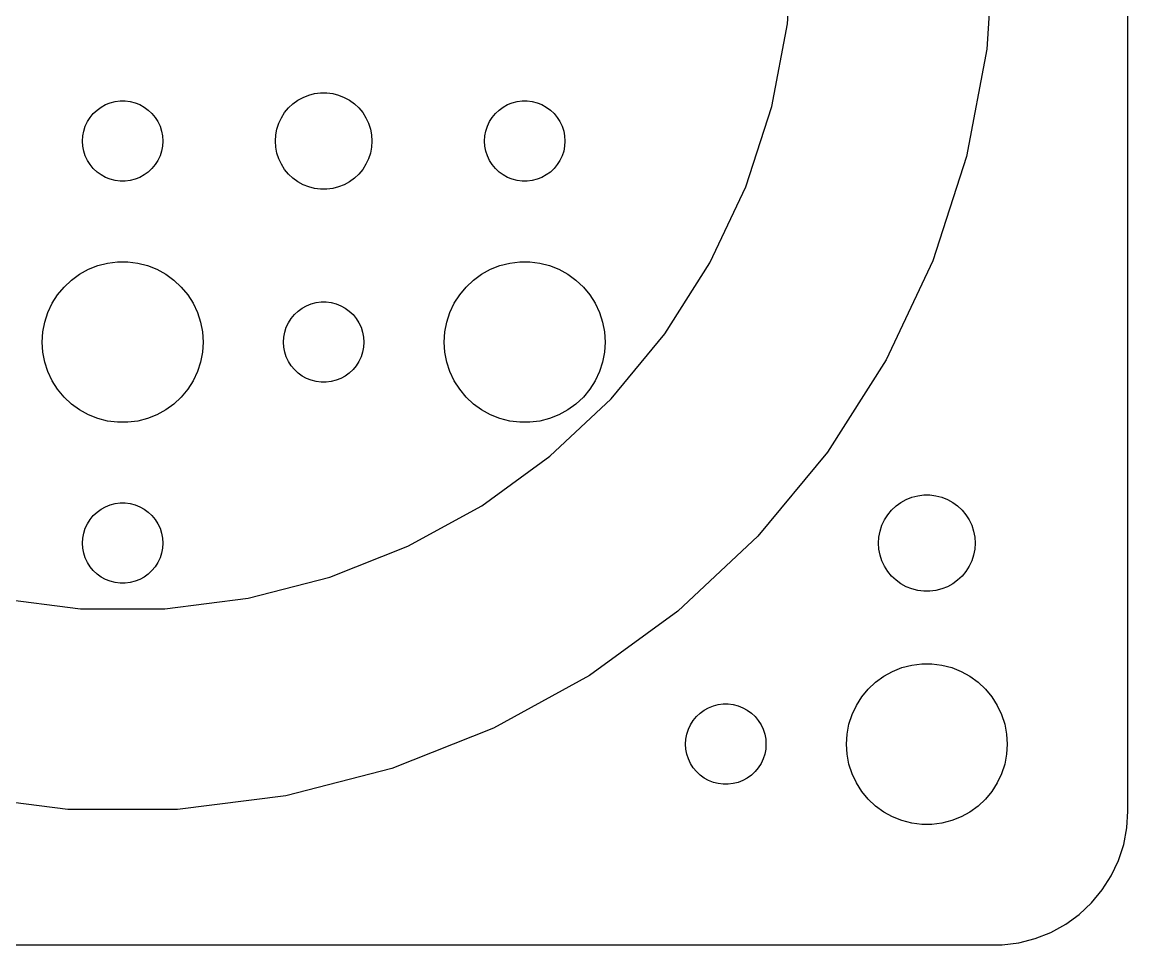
# Model space of a CAD drawing. Header units: metres. Extents: x -38 to 38, y -37 to 205.
# Drawn here: x -3.75 to 37.5, y 46.51 to 80.94 of the extents above; entities that cross this region are included whole.
import ezdxf

# ---------------------------------------------------------------- set-up
doc = ezdxf.new("R2010")
doc.units = ezdxf.units.M

msp = doc.modelspace()

# ---------------------------------------------------------------- linework, layer by layer
for p, q in [((37.5, 51.5), (37.5, 116.5)), ((24.8029, 80.8667), (25, 84)), ((32.5, 84), (32.2437, 79.9267)), ((24.2146, 77.7828), (24.8029, 80.8667)), ((32.2437, 79.9267), (31.4789, 75.9176)), ((-0.463516, 77.9266), (-0.281067, 77.9734)), ((-0.281067, 77.9734), (-0.094177, 77.9971)), ((-0.094177, 77.9971), (0.094177, 77.9971)), ((0.094177, 77.9971), (0.281067, 77.9734)), ((0.281067, 77.9734), (0.463516, 77.9266)), ((6.35263, 77.8869), (6.53551, 78.0198)), ((6.53551, 78.0198), (6.7336, 78.1287)), ((6.7336, 78.1287), (6.94376, 78.2119)), ((6.94376, 78.2119), (7.1627, 78.2681)), ((7.1627, 78.2681), (7.38696, 78.2964)), ((7.38696, 78.2964), (7.61302, 78.2964)), ((7.61302, 78.2964), (7.83728, 78.2681)), ((7.83728, 78.2681), (8.05623, 78.2119)), ((8.05623, 78.2119), (8.26639, 78.1287)), ((8.26639, 78.1287), (8.46448, 78.0198)), ((8.46448, 78.0198), (8.64735, 77.8869)), ((14.5365, 77.9266), (14.7189, 77.9734)), ((14.7189, 77.9734), (14.9058, 77.9971)), ((14.9058, 77.9971), (15.0942, 77.9971)), ((15.0942, 77.9971), (15.2811, 77.9734)), ((15.2811, 77.9734), (15.4635, 77.9266)), ((-1.09344, 77.5268), (-0.956131, 77.6558)), ((-0.956131, 77.6558), (-0.803726, 77.7665)), ((-0.803726, 77.7665), (-0.638657, 77.8573)), ((-0.638657, 77.8573), (-0.463516, 77.9266)), ((0.463516, 77.9266), (0.638657, 77.8573)), ((0.638657, 77.8573), (0.803726, 77.7665)), ((0.803726, 77.7665), (0.956131, 77.6558)), ((0.956131, 77.6558), (1.09344, 77.5268)), ((5.92264, 77.3672), (6.04376, 77.558)), ((6.04376, 77.558), (6.18785, 77.7322)), ((6.18785, 77.7322), (6.35263, 77.8869)), ((8.64735, 77.8869), (8.81213, 77.7322)), ((8.81213, 77.7322), (8.95622, 77.558)), ((8.95622, 77.558), (9.07735, 77.3672)), ((13.9065, 77.5268), (14.0439, 77.6558)), ((14.0439, 77.6558), (14.1963, 77.7665)), ((14.1963, 77.7665), (14.3613, 77.8573)), ((14.3613, 77.8573), (14.5365, 77.9266)), ((15.4635, 77.9266), (15.6387, 77.8573)), ((15.6387, 77.8573), (15.8037, 77.7665)), ((15.8037, 77.7665), (15.9561, 77.6558)), ((15.9561, 77.6558), (16.0934, 77.5268)), ((23.2444, 74.7969), (24.2146, 77.7828)), ((-1.39465, 77.0522), (-1.31445, 77.2226)), ((-1.31445, 77.2226), (-1.21352, 77.3817)), ((-1.21352, 77.3817), (-1.09344, 77.5268)), ((1.09344, 77.5268), (1.21352, 77.3817)), ((1.21352, 77.3817), (1.31445, 77.2226)), ((1.31445, 77.2226), (1.39465, 77.0522)), ((5.75655, 76.9476), (5.8264, 77.1626)), ((5.8264, 77.1626), (5.92264, 77.3672)), ((9.07735, 77.3672), (9.17358, 77.1626)), ((9.17358, 77.1626), (9.24344, 76.9476)), ((13.6053, 77.0522), (13.6855, 77.2226)), ((13.6855, 77.2226), (13.7865, 77.3817)), ((13.7865, 77.3817), (13.9065, 77.5268)), ((16.0934, 77.5268), (16.2135, 77.3817)), ((16.2135, 77.3817), (16.3145, 77.2226)), ((16.3145, 77.2226), (16.3947, 77.0522)), ((-1.48816, 76.688), (-1.45287, 76.873)), ((-1.45287, 76.873), (-1.39465, 77.0522)), ((1.39465, 77.0522), (1.45287, 76.873)), ((1.45287, 76.873), (1.48816, 76.688)), ((5.7, 76.5), (5.71419, 76.7256)), ((5.71419, 76.7256), (5.75655, 76.9476)), ((9.24344, 76.9476), (9.2858, 76.7256)), ((9.2858, 76.7256), (9.29999, 76.5)), ((13.5118, 76.688), (13.5471, 76.873)), ((13.5471, 76.873), (13.6053, 77.0522)), ((16.3947, 77.0522), (16.4529, 76.873)), ((16.4529, 76.873), (16.4882, 76.688)), ((-1.5, 76.5), (-1.48816, 76.688)), ((-1.48816, 76.312), (-1.5, 76.5)), ((1.48816, 76.688), (1.5, 76.5)), ((1.5, 76.5), (1.48816, 76.312)), ((5.71419, 76.2744), (5.7, 76.5)), ((9.29999, 76.5), (9.2858, 76.2744)), ((13.5, 76.5), (13.5118, 76.688)), ((13.5118, 76.312), (13.5, 76.5)), ((16.4882, 76.688), (16.5, 76.5)), ((16.5, 76.5), (16.4882, 76.312)), ((-1.45287, 76.127), (-1.48816, 76.312)), ((-1.39465, 75.9478), (-1.45287, 76.127)), ((-1.31445, 75.7774), (-1.39465, 75.9478)), ((1.39465, 75.9478), (1.31445, 75.7774)), ((1.45287, 76.127), (1.39465, 75.9478)), ((1.48816, 76.312), (1.45287, 76.127)), ((5.75655, 76.0524), (5.71419, 76.2744)), ((5.8264, 75.8374), (5.75655, 76.0524)), ((9.24344, 76.0524), (9.17358, 75.8374)), ((9.2858, 76.2744), (9.24344, 76.0524)), ((13.5471, 76.127), (13.5118, 76.312)), ((13.6053, 75.9478), (13.5471, 76.127)), ((13.6855, 75.7774), (13.6053, 75.9478)), ((16.3947, 75.9478), (16.3145, 75.7774)), ((16.4529, 76.127), (16.3947, 75.9478)), ((16.4882, 76.312), (16.4529, 76.127)), ((31.4789, 75.9176), (30.2177, 72.036)), ((-1.21352, 75.6183), (-1.31445, 75.7774)), ((-1.09344, 75.4732), (-1.21352, 75.6183)), ((1.21352, 75.6183), (1.09344, 75.4732)), ((1.31445, 75.7774), (1.21352, 75.6183)), ((5.92264, 75.6329), (5.8264, 75.8374)), ((6.04376, 75.442), (5.92264, 75.6329)), ((9.07735, 75.6329), (8.95622, 75.442)), ((9.17358, 75.8374), (9.07735, 75.6329)), ((13.7865, 75.6183), (13.6855, 75.7774)), ((13.9065, 75.4732), (13.7865, 75.6183)), ((16.2135, 75.6183), (16.0934, 75.4732)), ((16.3145, 75.7774), (16.2135, 75.6183)), ((-0.956131, 75.3442), (-1.09344, 75.4732)), ((-0.803726, 75.2335), (-0.956131, 75.3442)), ((-0.638657, 75.1428), (-0.803726, 75.2335)), ((-0.463516, 75.0734), (-0.638657, 75.1428)), ((0.638657, 75.1428), (0.463516, 75.0734)), ((0.803726, 75.2335), (0.638657, 75.1428)), ((0.956131, 75.3442), (0.803726, 75.2335)), ((1.09344, 75.4732), (0.956131, 75.3442)), ((6.18785, 75.2678), (6.04376, 75.442)), ((6.35263, 75.1131), (6.18785, 75.2678)), ((6.53551, 74.9802), (6.35263, 75.1131)), ((8.64735, 75.1131), (8.46448, 74.9802)), ((8.81213, 75.2678), (8.64735, 75.1131)), ((8.95622, 75.442), (8.81213, 75.2678)), ((14.0439, 75.3442), (13.9065, 75.4732)), ((14.1963, 75.2335), (14.0439, 75.3442)), ((14.3613, 75.1428), (14.1963, 75.2335)), ((14.5365, 75.0734), (14.3613, 75.1428)), ((15.6387, 75.1428), (15.4635, 75.0734)), ((15.8037, 75.2335), (15.6387, 75.1428)), ((15.9561, 75.3442), (15.8037, 75.2335)), ((16.0934, 75.4732), (15.9561, 75.3442)), ((-0.281067, 75.0266), (-0.463516, 75.0734)), ((-0.094177, 75.003), (-0.281067, 75.0266)), ((0.094177, 75.003), (-0.094177, 75.003)), ((0.281067, 75.0266), (0.094177, 75.003)), ((0.463516, 75.0734), (0.281067, 75.0266)), ((6.7336, 74.8713), (6.53551, 74.9802)), ((6.94376, 74.7881), (6.7336, 74.8713)), ((7.1627, 74.7319), (6.94376, 74.7881)), ((7.38696, 74.7036), (7.1627, 74.7319)), ((7.61302, 74.7036), (7.38696, 74.7036)), ((7.83728, 74.7319), (7.61302, 74.7036)), ((8.05623, 74.7881), (7.83728, 74.7319)), ((8.26639, 74.8713), (8.05623, 74.7881)), ((8.46448, 74.9802), (8.26639, 74.8713)), ((14.7189, 75.0266), (14.5365, 75.0734)), ((14.9058, 75.003), (14.7189, 75.0266)), ((15.0942, 75.003), (14.9058, 75.003)), ((15.2811, 75.0266), (15.0942, 75.003)), ((15.4635, 75.0734), (15.2811, 75.0266)), ((21.9077, 71.9562), (23.2444, 74.7969)), ((-1.27733, 71.7145), (-0.927048, 71.8532)), ((-0.927048, 71.8532), (-0.562134, 71.9469)), ((-0.562134, 71.9469), (-0.18837, 71.9941)), ((-0.18837, 71.9941), (0.18837, 71.9941)), ((0.18837, 71.9941), (0.562134, 71.9469)), ((0.562134, 71.9469), (0.927048, 71.8532)), ((0.927048, 71.8532), (1.27733, 71.7145)), ((13.7227, 71.7145), (14.0729, 71.8532)), ((14.0729, 71.8532), (14.4379, 71.9469)), ((14.4379, 71.9469), (14.8116, 71.9941)), ((14.8116, 71.9941), (15.1884, 71.9941)), ((15.1884, 71.9941), (15.5621, 71.9469)), ((15.5621, 71.9469), (15.927, 71.8532)), ((15.927, 71.8532), (16.2773, 71.7145)), ((20.2254, 69.3054), (21.9077, 71.9562)), ((30.2177, 72.036), (28.48, 68.343)), ((-1.91226, 71.3116), (-1.60747, 71.533)), ((-1.60747, 71.533), (-1.27733, 71.7145)), ((1.27733, 71.7145), (1.60747, 71.533)), ((1.60747, 71.533), (1.91226, 71.3116)), ((13.0877, 71.3116), (13.3925, 71.533)), ((13.3925, 71.533), (13.7227, 71.7145)), ((16.2773, 71.7145), (16.6075, 71.533)), ((16.6075, 71.533), (16.9123, 71.3116)), ((-2.42705, 70.7634), (-2.1869, 71.0536)), ((-2.1869, 71.0536), (-1.91226, 71.3116)), ((1.91226, 71.3116), (2.1869, 71.0536)), ((2.1869, 71.0536), (2.42705, 70.7634)), ((12.5729, 70.7634), (12.8131, 71.0536)), ((12.8131, 71.0536), (13.0877, 71.3116)), ((16.9123, 71.3116), (17.1869, 71.0536)), ((17.1869, 71.0536), (17.427, 70.7634)), ((-2.62891, 70.4453), (-2.42705, 70.7634)), ((2.42705, 70.7634), (2.62891, 70.4453)), ((12.3711, 70.4453), (12.5729, 70.7634)), ((17.427, 70.7634), (17.6289, 70.4453)), ((-2.78932, 70.1044), (-2.62891, 70.4453)), ((2.62891, 70.4453), (2.78932, 70.1044)), ((6.40654, 70.0268), (6.54385, 70.1558)), ((6.54385, 70.1558), (6.69626, 70.2665)), ((6.69626, 70.2665), (6.86133, 70.3573)), ((6.86133, 70.3573), (7.03647, 70.4266)), ((7.03647, 70.4266), (7.21892, 70.4734)), ((7.21892, 70.4734), (7.40581, 70.4971)), ((7.40581, 70.4971), (7.59418, 70.4971)), ((7.59418, 70.4971), (7.78107, 70.4734)), ((7.78107, 70.4734), (7.96352, 70.4266)), ((7.96352, 70.4266), (8.13866, 70.3573)), ((8.13866, 70.3573), (8.30373, 70.2665)), ((8.30373, 70.2665), (8.45613, 70.1558)), ((8.45613, 70.1558), (8.59344, 70.0268)), ((12.2107, 70.1044), (12.3711, 70.4453)), ((17.6289, 70.4453), (17.7893, 70.1044)), ((-2.97633, 69.376), (-2.90575, 69.7461)), ((-2.90575, 69.7461), (-2.78932, 70.1044)), ((2.78932, 70.1044), (2.90575, 69.7461)), ((2.90575, 69.7461), (2.97633, 69.376)), ((6.10533, 69.5522), (6.18553, 69.7226)), ((6.18553, 69.7226), (6.28647, 69.8817)), ((6.28647, 69.8817), (6.40654, 70.0268)), ((8.59344, 70.0268), (8.71352, 69.8817)), ((8.71352, 69.8817), (8.81445, 69.7226)), ((8.81445, 69.7226), (8.89465, 69.5522)), ((12.0237, 69.376), (12.0942, 69.7461)), ((12.0942, 69.7461), (12.2107, 70.1044)), ((17.7893, 70.1044), (17.9057, 69.7461)), ((17.9057, 69.7461), (17.9763, 69.376)), ((-3, 69), (-2.97633, 69.376)), ((2.97633, 69.376), (3, 69)), ((6.01183, 69.188), (6.04712, 69.373)), ((6.04712, 69.373), (6.10533, 69.5522)), ((8.89465, 69.5522), (8.95287, 69.373)), ((8.95287, 69.373), (8.98816, 69.188)), ((12, 69), (12.0237, 69.376)), ((17.9763, 69.376), (18, 69)), ((18.2242, 66.8863), (20.2254, 69.3054)), ((-2.97633, 68.624), (-3, 69)), ((3, 69), (2.97633, 68.624)), ((6, 69), (6.01183, 69.188)), ((6.01183, 68.812), (6, 69)), ((8.98816, 69.188), (9, 69)), ((9, 69), (8.98816, 68.812)), ((12.0237, 68.624), (12, 69)), ((18, 69), (17.9763, 68.624)), ((-2.90575, 68.2539), (-2.97633, 68.624)), ((2.97633, 68.624), (2.90575, 68.2539)), ((6.04712, 68.627), (6.01183, 68.812)), ((6.10533, 68.4478), (6.04712, 68.627)), ((8.95287, 68.627), (8.89465, 68.4478)), ((8.98816, 68.812), (8.95287, 68.627)), ((12.0942, 68.2539), (12.0237, 68.624)), ((17.9763, 68.624), (17.9057, 68.2539)), ((-2.78932, 67.8956), (-2.90575, 68.2539)), ((2.90575, 68.2539), (2.78932, 67.8956)), ((6.18553, 68.2774), (6.10533, 68.4478)), ((6.28647, 68.1183), (6.18553, 68.2774)), ((6.40654, 67.9732), (6.28647, 68.1183)), ((8.71352, 68.1183), (8.59344, 67.9732)), ((8.81445, 68.2774), (8.71352, 68.1183)), ((8.89465, 68.4478), (8.81445, 68.2774)), ((12.2107, 67.8956), (12.0942, 68.2539)), ((17.9057, 68.2539), (17.7893, 67.8956)), ((28.48, 68.343), (26.293, 64.897)), ((-2.62891, 67.5547), (-2.78932, 67.8956)), ((2.78932, 67.8956), (2.62891, 67.5547)), ((6.54385, 67.8442), (6.40654, 67.9732)), ((6.69626, 67.7335), (6.54385, 67.8442)), ((6.86133, 67.6428), (6.69626, 67.7335)), ((8.30373, 67.7335), (8.13866, 67.6428)), ((8.45613, 67.8442), (8.30373, 67.7335)), ((8.59344, 67.9732), (8.45613, 67.8442)), ((12.3711, 67.5547), (12.2107, 67.8956)), ((17.7893, 67.8956), (17.6289, 67.5547)), ((-2.42705, 67.2366), (-2.62891, 67.5547)), ((2.62891, 67.5547), (2.42705, 67.2366)), ((7.03647, 67.5734), (6.86133, 67.6428)), ((7.21892, 67.5266), (7.03647, 67.5734)), ((7.40581, 67.503), (7.21892, 67.5266)), ((7.59418, 67.503), (7.40581, 67.503)), ((7.78107, 67.5266), (7.59418, 67.503)), ((7.96352, 67.5734), (7.78107, 67.5266)), ((8.13866, 67.6428), (7.96352, 67.5734)), ((12.5729, 67.2366), (12.3711, 67.5547)), ((17.6289, 67.5547), (17.427, 67.2366)), ((-2.1869, 66.9464), (-2.42705, 67.2366)), ((-1.91226, 66.6885), (-2.1869, 66.9464)), ((2.1869, 66.9464), (1.91226, 66.6885)), ((2.42705, 67.2366), (2.1869, 66.9464)), ((12.8131, 66.9464), (12.5729, 67.2366)), ((13.0877, 66.6885), (12.8131, 66.9464)), ((15.9356, 64.7372), (18.2242, 66.8863)), ((17.1869, 66.9464), (16.9123, 66.6885)), ((17.427, 67.2366), (17.1869, 66.9464)), ((-1.60747, 66.467), (-1.91226, 66.6885)), ((-1.27733, 66.2855), (-1.60747, 66.467)), ((1.60747, 66.467), (1.27733, 66.2855)), ((1.91226, 66.6885), (1.60747, 66.467)), ((13.3925, 66.467), (13.0877, 66.6885)), ((13.7227, 66.2855), (13.3925, 66.467)), ((16.6075, 66.467), (16.2773, 66.2855)), ((16.9123, 66.6885), (16.6075, 66.467)), ((-0.927048, 66.1468), (-1.27733, 66.2855)), ((-0.562134, 66.0531), (-0.927048, 66.1468)), ((-0.18837, 66.0059), (-0.562134, 66.0531)), ((0.18837, 66.0059), (-0.18837, 66.0059)), ((0.562134, 66.0531), (0.18837, 66.0059)), ((0.927048, 66.1468), (0.562134, 66.0531)), ((1.27733, 66.2855), (0.927048, 66.1468)), ((14.0729, 66.1468), (13.7227, 66.2855)), ((14.4379, 66.0531), (14.0729, 66.1468)), ((14.8116, 66.0059), (14.4379, 66.0531)), ((15.1884, 66.0059), (14.8116, 66.0059)), ((15.5621, 66.0531), (15.1884, 66.0059)), ((15.927, 66.1468), (15.5621, 66.0531)), ((16.2773, 66.2855), (15.927, 66.1468)), ((26.293, 64.897), (23.6915, 61.7522)), ((13.3957, 62.8918), (15.9356, 64.7372)), ((29.0355, 63.0198), (29.2336, 63.1287)), ((29.2336, 63.1287), (29.4438, 63.2119)), ((29.4438, 63.2119), (29.6627, 63.2681)), ((29.6627, 63.2681), (29.887, 63.2964)), ((29.887, 63.2964), (30.113, 63.2964)), ((30.113, 63.2964), (30.3373, 63.2681)), ((30.3373, 63.2681), (30.5562, 63.2119)), ((30.5562, 63.2119), (30.7664, 63.1287)), ((30.7664, 63.1287), (30.9645, 63.0198)), ((-0.956131, 62.6558), (-0.803726, 62.7665)), ((-0.803726, 62.7665), (-0.638657, 62.8573)), ((-0.638657, 62.8573), (-0.463516, 62.9266)), ((-0.463516, 62.9266), (-0.281067, 62.9734)), ((-0.281067, 62.9734), (-0.094177, 62.997)), ((-0.094177, 62.997), (0.094177, 62.997)), ((0.094177, 62.997), (0.281067, 62.9734)), ((0.281067, 62.9734), (0.463516, 62.9266)), ((0.463516, 62.9266), (0.638657, 62.8573)), ((0.638657, 62.8573), (0.803726, 62.7665)), ((0.803726, 62.7665), (0.956131, 62.6558)), ((10.6445, 61.3793), (13.3957, 62.8918)), ((28.5438, 62.558), (28.6879, 62.7322)), ((28.6879, 62.7322), (28.8526, 62.8869)), ((28.8526, 62.8869), (29.0355, 63.0198)), ((30.9645, 63.0198), (31.1474, 62.8869)), ((31.1474, 62.8869), (31.3121, 62.7322)), ((31.3121, 62.7322), (31.4562, 62.558)), ((-1.31445, 62.2226), (-1.21352, 62.3817)), ((-1.21352, 62.3817), (-1.09344, 62.5268)), ((-1.09344, 62.5268), (-0.956131, 62.6558)), ((0.956131, 62.6558), (1.09344, 62.5268)), ((1.09344, 62.5268), (1.21352, 62.3817)), ((1.21352, 62.3817), (1.31445, 62.2226)), ((28.3264, 62.1626), (28.4226, 62.3672)), ((28.4226, 62.3672), (28.5438, 62.558)), ((31.4562, 62.558), (31.5773, 62.3672)), ((31.5773, 62.3672), (31.6736, 62.1626)), ((-1.45287, 61.873), (-1.39465, 62.0522)), ((-1.39465, 62.0522), (-1.31445, 62.2226)), ((1.31445, 62.2226), (1.39465, 62.0522)), ((1.39465, 62.0522), (1.45287, 61.873)), ((28.2142, 61.7256), (28.2565, 61.9476)), ((28.2565, 61.9476), (28.3264, 62.1626)), ((31.6736, 62.1626), (31.7434, 61.9476)), ((31.7434, 61.9476), (31.7858, 61.7256)), ((-1.5, 61.5), (-1.48816, 61.688)), ((-1.48816, 61.312), (-1.5, 61.5)), ((-1.48816, 61.688), (-1.45287, 61.873)), ((1.45287, 61.873), (1.48816, 61.688)), ((1.48816, 61.688), (1.5, 61.5)), ((1.5, 61.5), (1.48816, 61.312)), ((23.6915, 61.7522), (20.7163, 58.9583)), ((28.2, 61.5), (28.2142, 61.7256)), ((28.2142, 61.2744), (28.2, 61.5)), ((31.7858, 61.7256), (31.8, 61.5)), ((31.8, 61.5), (31.7858, 61.2744)), ((-1.45287, 61.127), (-1.48816, 61.312)), ((-1.39465, 60.9478), (-1.45287, 61.127)), ((1.45287, 61.127), (1.39465, 60.9478)), ((1.48816, 61.312), (1.45287, 61.127)), ((7.72542, 60.2236), (10.6445, 61.3793)), ((28.2565, 61.0524), (28.2142, 61.2744)), ((28.3264, 60.8374), (28.2565, 61.0524)), ((31.7434, 61.0524), (31.6736, 60.8374)), ((31.7858, 61.2744), (31.7434, 61.0524)), ((-1.31445, 60.7774), (-1.39465, 60.9478)), ((-1.21352, 60.6183), (-1.31445, 60.7774)), ((1.31445, 60.7774), (1.21352, 60.6183)), ((1.39465, 60.9478), (1.31445, 60.7774)), ((28.4226, 60.6328), (28.3264, 60.8374)), ((31.6736, 60.8374), (31.5773, 60.6328)), ((-1.09344, 60.4732), (-1.21352, 60.6183)), ((-0.956131, 60.3442), (-1.09344, 60.4732)), ((-0.803726, 60.2335), (-0.956131, 60.3442)), ((-0.638657, 60.1428), (-0.803726, 60.2335)), ((0.803726, 60.2335), (0.638657, 60.1428)), ((0.956131, 60.3442), (0.803726, 60.2335)), ((1.09344, 60.4732), (0.956131, 60.3442)), ((1.21352, 60.6183), (1.09344, 60.4732)), ((28.5438, 60.442), (28.4226, 60.6328)), ((28.6879, 60.2678), (28.5438, 60.442)), ((28.8526, 60.1131), (28.6879, 60.2678)), ((31.3121, 60.2678), (31.1474, 60.1131)), ((31.4562, 60.442), (31.3121, 60.2678)), ((31.5773, 60.6328), (31.4562, 60.442)), ((-0.463516, 60.0734), (-0.638657, 60.1428)), ((-0.281067, 60.0266), (-0.463516, 60.0734)), ((-0.094177, 60.003), (-0.281067, 60.0266)), ((0.094177, 60.003), (-0.094177, 60.003)), ((0.281067, 60.0266), (0.094177, 60.003)), ((0.463516, 60.0734), (0.281067, 60.0266)), ((0.638657, 60.1428), (0.463516, 60.0734)), ((4.68452, 59.4428), (7.72542, 60.2236)), ((29.0355, 59.9802), (28.8526, 60.1131)), ((29.2336, 59.8713), (29.0355, 59.9802)), ((29.4438, 59.7881), (29.2336, 59.8713)), ((30.7664, 59.8713), (30.5562, 59.7881)), ((30.9645, 59.9802), (30.7664, 59.8713)), ((31.1474, 60.1131), (30.9645, 59.9802)), ((-4.68452, 59.4428), (-1.56975, 59.0493)), ((1.56975, 59.0493), (4.68452, 59.4428)), ((29.6627, 59.7319), (29.4438, 59.7881)), ((29.887, 59.7036), (29.6627, 59.7319)), ((30.113, 59.7036), (29.887, 59.7036)), ((30.3373, 59.7319), (30.113, 59.7036)), ((30.5562, 59.7881), (30.3373, 59.7319)), ((-1.56975, 59.0493), (1.56975, 59.0493)), ((20.7163, 58.9583), (17.4144, 56.5594)), ((29.0729, 56.8532), (29.4379, 56.9469)), ((29.4379, 56.9469), (29.8116, 56.9941)), ((29.8116, 56.9941), (30.1884, 56.9941)), ((30.1884, 56.9941), (30.5621, 56.9469)), ((30.5621, 56.9469), (30.927, 56.8532)), ((17.4144, 56.5594), (13.8378, 54.5931)), ((28.0877, 56.3116), (28.3925, 56.533)), ((28.3925, 56.533), (28.7227, 56.7145)), ((28.7227, 56.7145), (29.0729, 56.8532)), ((30.927, 56.8532), (31.2773, 56.7145)), ((31.2773, 56.7145), (31.6075, 56.533)), ((31.6075, 56.533), (31.9123, 56.3116)), ((27.8131, 56.0536), (28.0877, 56.3116)), ((31.9123, 56.3116), (32.1869, 56.0536)), ((27.3711, 55.4453), (27.5729, 55.7634)), ((27.5729, 55.7634), (27.8131, 56.0536)), ((32.1869, 56.0536), (32.427, 55.7634)), ((32.427, 55.7634), (32.6289, 55.4453)), ((21.6963, 55.2665), (21.8613, 55.3573)), ((21.8613, 55.3573), (22.0365, 55.4266)), ((22.0365, 55.4266), (22.2189, 55.4734)), ((22.2189, 55.4734), (22.4058, 55.497)), ((22.4058, 55.497), (22.5942, 55.497)), ((22.5942, 55.497), (22.7811, 55.4734)), ((22.7811, 55.4734), (22.9635, 55.4266)), ((22.9635, 55.4266), (23.1387, 55.3573)), ((23.1387, 55.3573), (23.3037, 55.2665)), ((27.2107, 55.1044), (27.3711, 55.4453)), ((32.6289, 55.4453), (32.7893, 55.1044)), ((21.1855, 54.7226), (21.2865, 54.8817)), ((21.2865, 54.8817), (21.4065, 55.0268)), ((21.4065, 55.0268), (21.5439, 55.1558)), ((21.5439, 55.1558), (21.6963, 55.2665)), ((23.3037, 55.2665), (23.4561, 55.1558)), ((23.4561, 55.1558), (23.5934, 55.0268)), ((23.5934, 55.0268), (23.7135, 54.8817)), ((23.7135, 54.8817), (23.8145, 54.7226)), ((27.0942, 54.7461), (27.2107, 55.1044)), ((32.7893, 55.1044), (32.9057, 54.7461)), ((13.8378, 54.5931), (10.043, 53.0907)), ((21.0471, 54.373), (21.1053, 54.5522)), ((21.1053, 54.5522), (21.1855, 54.7226)), ((23.8145, 54.7226), (23.8947, 54.5522)), ((23.8947, 54.5522), (23.9529, 54.373)), ((27.0237, 54.376), (27.0942, 54.7461)), ((32.9057, 54.7461), (32.9763, 54.376)), ((21, 54), (21.0118, 54.188)), ((21.0118, 54.188), (21.0471, 54.373)), ((23.9529, 54.373), (23.9882, 54.188)), ((23.9882, 54.188), (24, 54)), ((27, 54), (27.0237, 54.376)), ((32.9763, 54.376), (33, 54)), ((21.0118, 53.812), (21, 54)), ((21.0471, 53.627), (21.0118, 53.812)), ((21.1053, 53.4478), (21.0471, 53.627)), ((23.9529, 53.627), (23.8947, 53.4478)), ((23.9882, 53.812), (23.9529, 53.627)), ((24, 54), (23.9882, 53.812)), ((27.0237, 53.624), (27, 54)), ((33, 54), (32.9763, 53.624)), ((21.1855, 53.2774), (21.1053, 53.4478)), ((21.2865, 53.1183), (21.1855, 53.2774)), ((23.8145, 53.2774), (23.7135, 53.1183)), ((23.8947, 53.4478), (23.8145, 53.2774)), ((27.0942, 53.2539), (27.0237, 53.624)), ((27.2107, 52.8956), (27.0942, 53.2539)), ((32.9057, 53.2539), (32.7893, 52.8956)), ((32.9763, 53.624), (32.9057, 53.2539)), ((10.043, 53.0907), (6.08989, 52.0757)), ((21.4065, 52.9732), (21.2865, 53.1183)), ((21.5439, 52.8442), (21.4065, 52.9732)), ((21.6963, 52.7335), (21.5439, 52.8442)), ((23.4561, 52.8442), (23.3037, 52.7335)), ((23.5934, 52.9732), (23.4561, 52.8442)), ((23.7135, 53.1183), (23.5934, 52.9732)), ((27.3711, 52.5547), (27.2107, 52.8956)), ((32.7893, 52.8956), (32.6289, 52.5547)), ((21.8613, 52.6428), (21.6963, 52.7335)), ((22.0365, 52.5734), (21.8613, 52.6428)), ((22.2189, 52.5266), (22.0365, 52.5734)), ((22.4058, 52.503), (22.2189, 52.5266)), ((22.5942, 52.503), (22.4058, 52.503)), ((22.7811, 52.5266), (22.5942, 52.503)), ((22.9635, 52.5734), (22.7811, 52.5266)), ((23.1387, 52.6428), (22.9635, 52.5734)), ((23.3037, 52.7335), (23.1387, 52.6428)), ((27.5729, 52.2366), (27.3711, 52.5547)), ((32.6289, 52.5547), (32.427, 52.2366)), ((-2.04068, 51.5641), (-6.08989, 52.0757)), ((6.08989, 52.0757), (2.04068, 51.5641)), ((27.8131, 51.9464), (27.5729, 52.2366)), ((32.427, 52.2366), (32.1869, 51.9464)), ((2.04068, 51.5641), (-2.04068, 51.5641)), ((28.0877, 51.6885), (27.8131, 51.9464)), ((28.3925, 51.467), (28.0877, 51.6885)), ((31.9123, 51.6885), (31.6075, 51.467)), ((32.1869, 51.9464), (31.9123, 51.6885)), ((28.7227, 51.2855), (28.3925, 51.467)), ((29.0729, 51.1468), (28.7227, 51.2855)), ((31.2773, 51.2855), (30.927, 51.1468)), ((31.6075, 51.467), (31.2773, 51.2855)), ((37.4606, 50.8733), (37.5, 51.5)), ((29.4379, 51.0531), (29.0729, 51.1468)), ((29.8116, 51.0059), (29.4379, 51.0531)), ((30.1884, 51.0059), (29.8116, 51.0059)), ((30.5621, 51.0531), (30.1884, 51.0059)), ((30.927, 51.1468), (30.5621, 51.0531)), ((37.3429, 50.2566), (37.4606, 50.8733)), ((37.1489, 49.6594), (37.3429, 50.2566)), ((36.8815, 49.0912), (37.1489, 49.6594)), ((36.5451, 48.5611), (36.8815, 49.0912)), ((36.1448, 48.0773), (36.5451, 48.5611)), ((35.6871, 47.6474), (36.1448, 48.0773)), ((35.1791, 47.2784), (35.6871, 47.6474)), ((34.6289, 46.9759), (35.1791, 47.2784)), ((33.4369, 46.5886), (34.0451, 46.7447)), ((34.0451, 46.7447), (34.6289, 46.9759)), ((-32.8139, 46.5099), (32.8139, 46.5099)), ((32.8139, 46.5099), (33.4369, 46.5886))]:
    msp.add_line(p, q)

doc.saveas('drawing.dxf')
